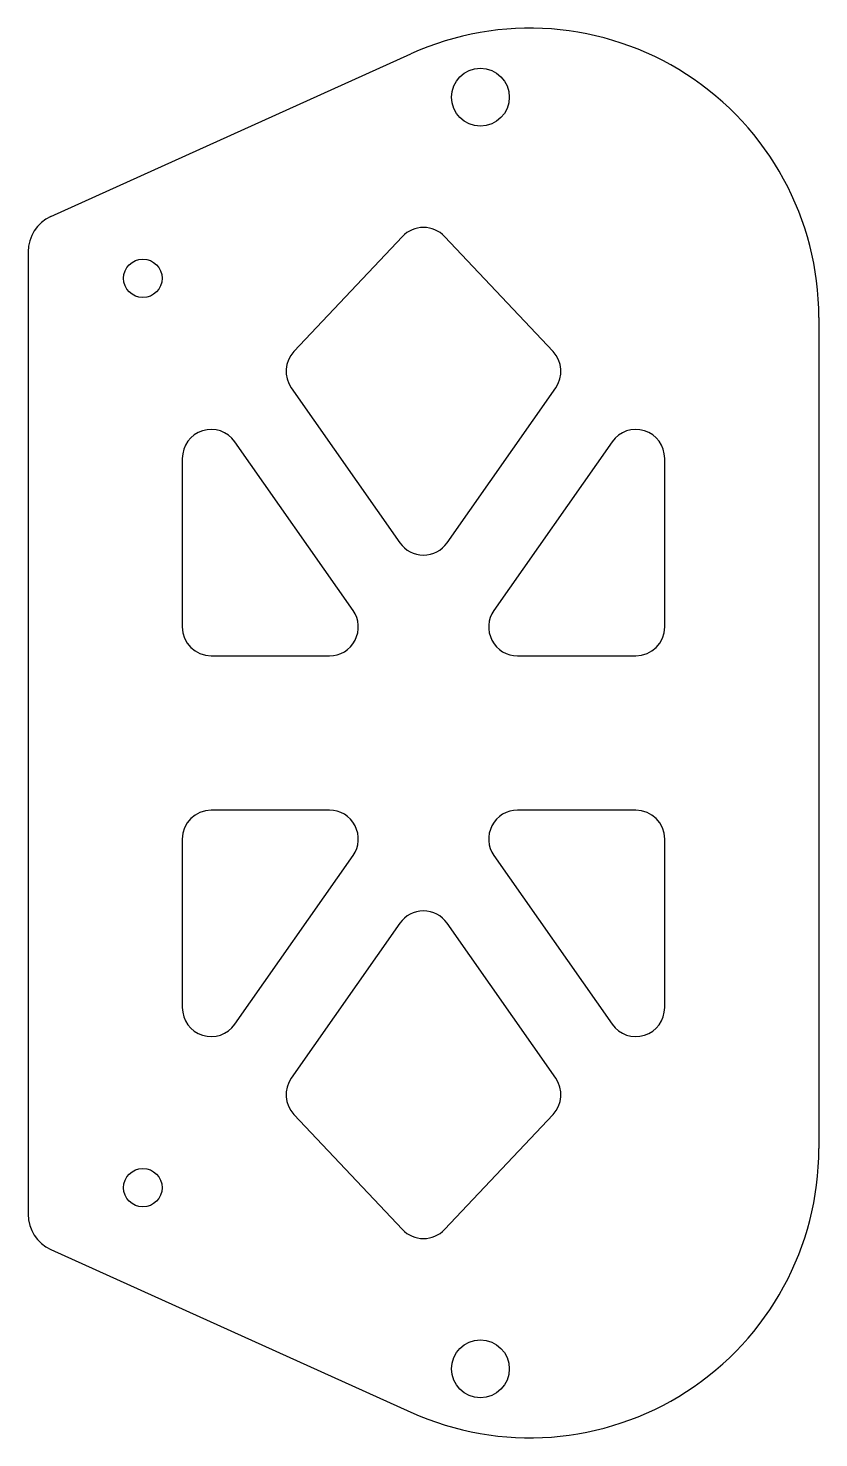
# Model space of a CAD drawing. Header units: millimetres. Extents: x -53 to -11.9, y -8 to 65.1.
import ezdxf

# ---------------------------------------------------------------- set-up
doc = ezdxf.new("R2010")
doc.units = ezdxf.units.MM

msp = doc.modelspace()

# ---------------------------------------------------------------- linework, layer by layer
at = {"color": 7, "linetype": 'Continuous', "lineweight": 25}
for p, q in [((-51.804, 55.322), (-33.118, 63.763)), ((-33.552, 54.287), (-39.188, 48.325)), ((-25.736, 48.325), (-31.372, 54.287)), ((-52.981, 53.499), (-52.981, 3.561)), ((-11.943, 50.093), (-11.943, 6.968)), ((-39.326, 46.434), (-33.69, 38.397)), ((-31.234, 38.397), (-25.598, 46.434)), ((-36.118, 34.892), (-42.253, 43.64)), ((-22.671, 43.64), (-28.806, 34.892)), ((-44.981, 42.779), (-44.981, 34.03)), ((-19.943, 34.03), (-19.943, 42.779)), ((-43.481, 32.53), (-37.346, 32.53)), ((-27.578, 32.53), (-21.443, 32.53)), ((-37.346, 24.53), (-43.481, 24.53)), ((-21.443, 24.53), (-27.578, 24.53)), ((-44.981, 23.03), (-44.981, 14.282)), ((-19.943, 14.282), (-19.943, 23.03)), ((-42.253, 13.421), (-36.118, 22.169)), ((-28.806, 22.169), (-22.671, 13.421)), ((-33.69, 18.664), (-39.326, 10.627)), ((-25.598, 10.627), (-31.234, 18.664)), ((-39.188, 8.736), (-33.552, 2.773)), ((-31.372, 2.773), (-25.736, 8.736)), ((-51.804, 1.739), (-33.118, -6.702))]:
    msp.add_line(p, q, dxfattribs=at)
for centre, radius in [((-29.507, 61.515), 1.5), ((-47.028, 52.117), 1), ((-47.028, 4.944), 1), ((-29.507, -4.454), 1.5)]:
    msp.add_circle(centre, radius, dxfattribs=at)
for centre, radius, start, end in [((-26.943, 50.093), 15, 0, 114.31039), ((-50.981, 53.499), 2, 114.31039, 180), ((-32.462, 53.257), 1.5, 43.38877, 136.61123), ((-38.098, 47.295), 1.5, 136.61123, 215.03997), ((-26.826, 47.295), 1.5, 324.96003, 43.38877), ((-43.481, 42.779), 1.5, 35.03997, 180), ((-21.443, 42.779), 1.5, 360, 144.96003), ((-32.462, 39.258), 1.5, 215.03997, 324.96003), ((-37.346, 34.03), 1.5, 270, 35.03997), ((-27.578, 34.03), 1.5, 144.96003, 270), ((-43.481, 34.03), 1.5, 180, 270), ((-21.443, 34.03), 1.5, 270, 0), ((-43.481, 23.03), 1.5, 90, 180), ((-37.346, 23.03), 1.5, 324.96003, 90), ((-27.578, 23.03), 1.5, 90, 215.03997), ((-21.443, 23.03), 1.5, 0, 90), ((-32.462, 17.803), 1.5, 35.03997, 144.96003), ((-43.481, 14.282), 1.5, 180, 324.96003), ((-21.443, 14.282), 1.5, 215.03997, 0), ((-38.098, 9.766), 1.5, 144.96003, 223.38877), ((-26.826, 9.766), 1.5, 316.61123, 35.03997), ((-26.943, 6.968), 15, 245.68961, 0), ((-50.981, 3.561), 2, 180, 245.68961), ((-32.462, 3.804), 1.5, 223.38877, 316.61123)]:
    msp.add_arc(centre, radius, start, end, dxfattribs=at)

doc.saveas('drawing.dxf')
